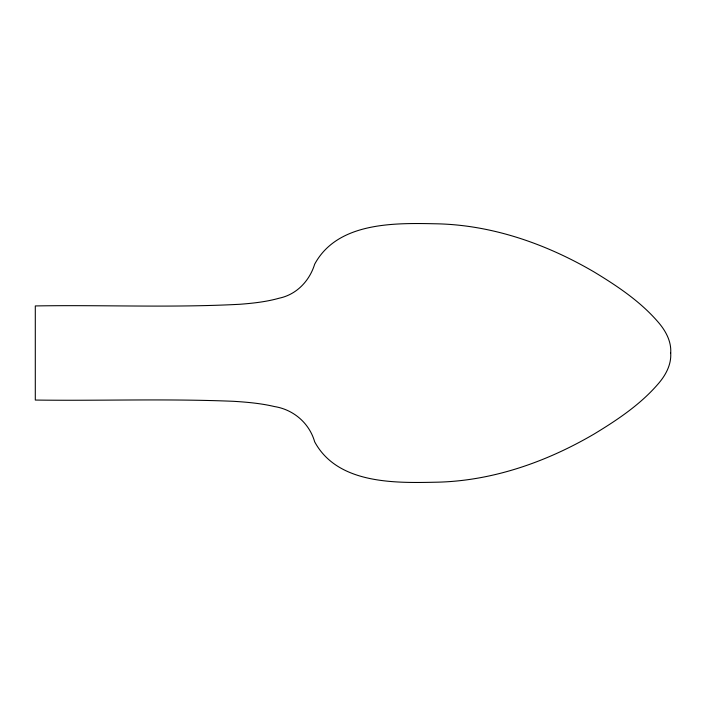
<?xml version="1.0" encoding="UTF-8"?>
<svg xmlns="http://www.w3.org/2000/svg" width="706" height="706" viewBox="0 0 706 706"><rect width="100%" height="100%" fill="white"/><g stroke="black" fill="none" stroke-linecap="round" stroke-linejoin="round"><path stroke-width="1.06" d="M670.7 353C671.477 364.181 666.023 374.604 658.998 382.917C641.127 404.044 617.768 419.673 594.311 433.908C545.932 462.28 491.067 481.483 434.569 482.233C393.339 483.116 337.274 483.654 314.673 441.815C309.36 423.168 293.537 409.577 274.475 406.559C260.999 403.373 247.153 402.146 233.359 401.299C167.384 398.59 101.302 400.902 35.3 400.055L35.3 305.936C103.5 304.789 171.823 307.895 239.978 304.268C253.163 303.253 266.418 301.806 279.179 298.197C296.591 294.596 309.555 280.864 314.673 264.185C337.274 222.346 393.339 222.884 434.569 223.767C491.067 224.517 545.932 243.72 594.311 272.092C617.768 286.327 641.127 301.956 658.998 323.083C665.996 331.414 671.512 341.801 670.7 353"/></g></svg>
